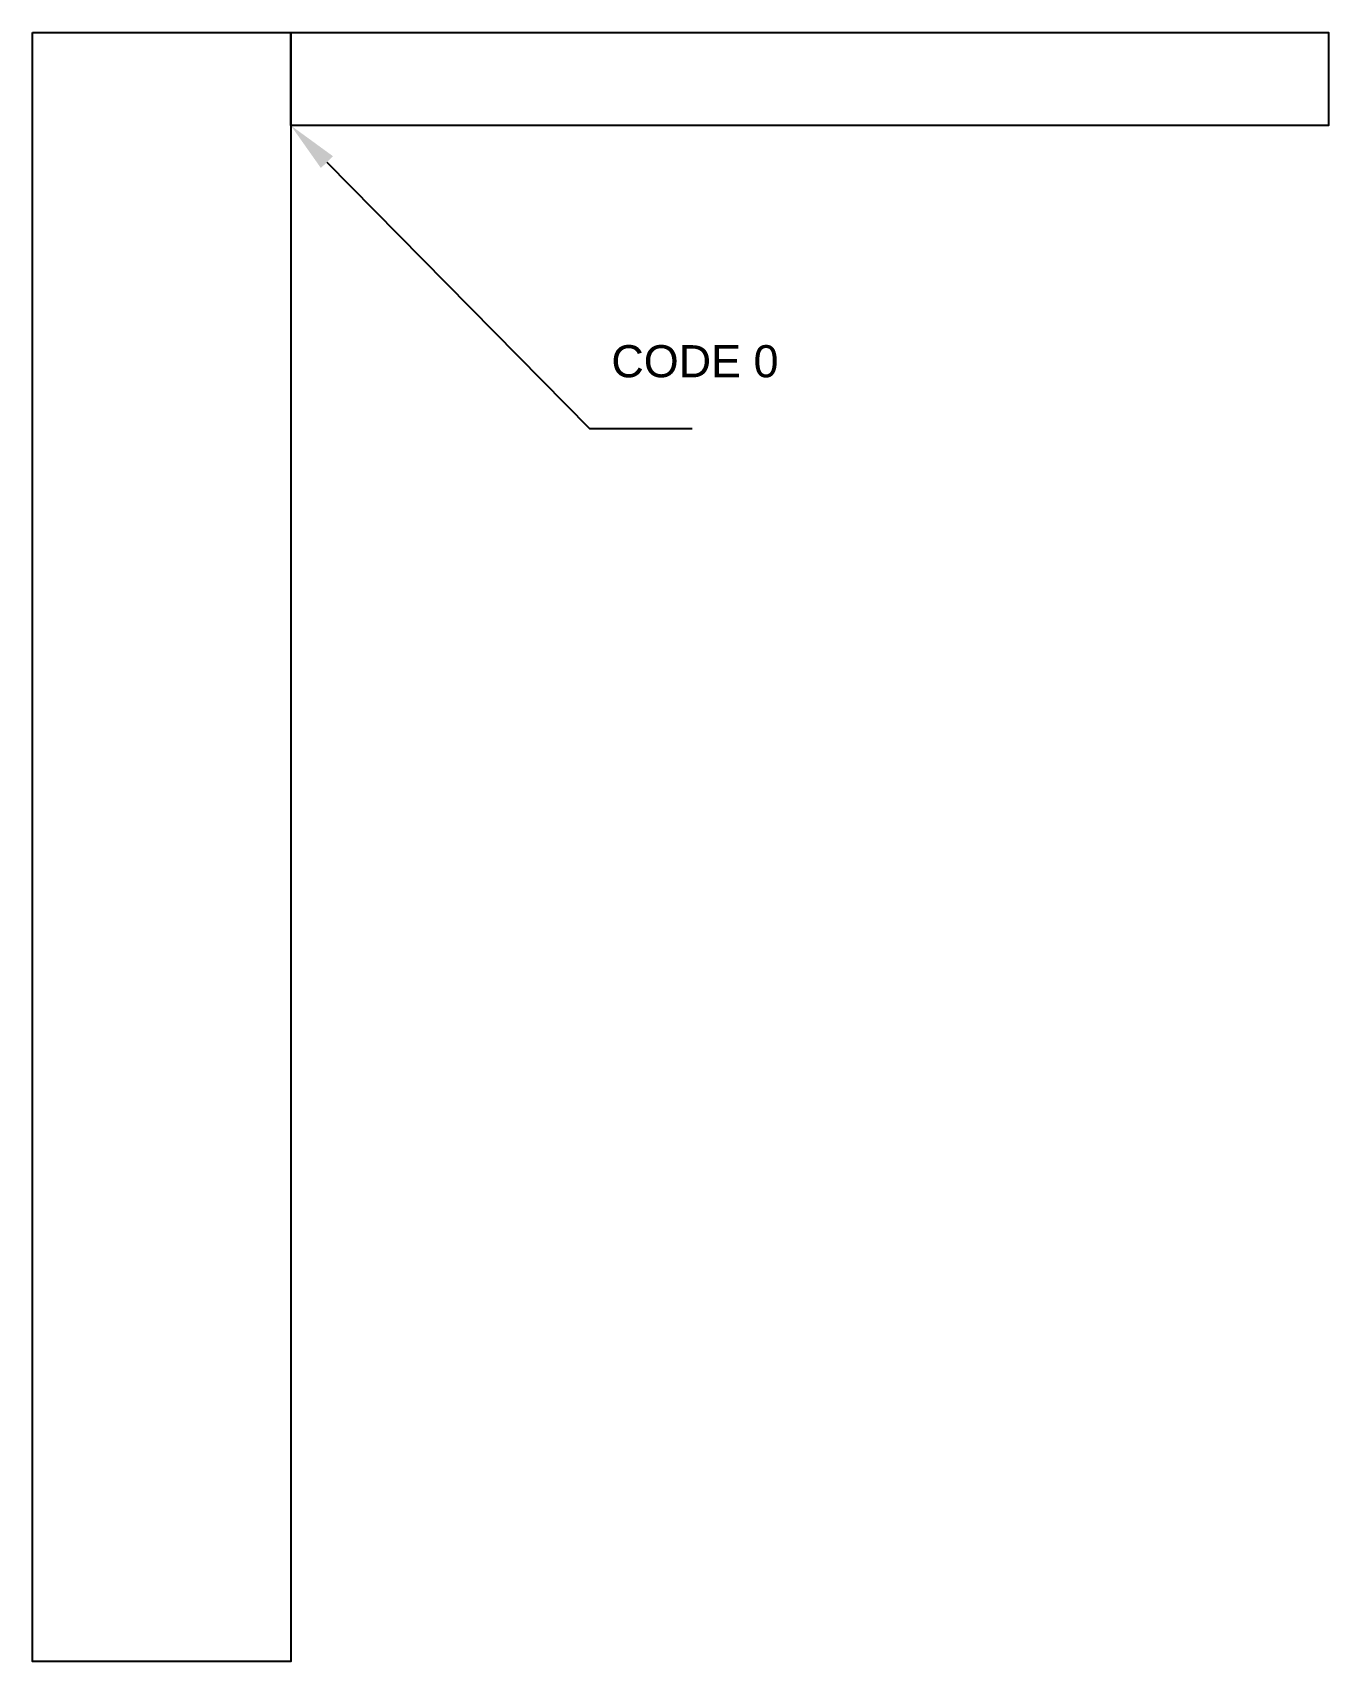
# Paper-space layout 'Layout1' of a CAD drawing. Header units: millimetres. Extents: x 44 to 144, y 32 to 158.
import ezdxf
from ezdxf import colors
from ezdxf.entities.mleader import LeaderData, LeaderLine
from ezdxf.math import Vec2, Vec3

# ---------------------------------------------------------------- set-up
doc = ezdxf.new("R2010")
doc.units = ezdxf.units.MM
doc.styles.get("Standard").update_dxf_attribs({"font": 'arial.ttf'})

# ---------------------------------------------------------------- blocks, each defined once
blk = doc.blocks.new('CONNECTION CODE B')
blk.add_attdef('CONNECTION_CODE', (24.93, -19.59), '', height=2.5)
ml = blk.add_multileader_mtext('Standard')
ml.set_content('', color=256)
ml.set_leader_properties()
ml.build(insert=Vec2(0, 0))
ctx = ml.context
ctx.base_point = Vec3(31.22, -23.58)
notes = []
notes.append((ctx, [(0, (1, 1, 0), (23.22, -23.58), (1, 0), 8, [(0, [(0, 0)], 0, [])])]))
ctx.mtext.insert, ctx.mtext.flow_direction = Vec3(33.22, -21.58), 5
for ctx, leaders in notes:
    for number, flags, end, landing, length, lines in leaders:
        leader = LeaderData()
        leader.index, (leader.has_last_leader_line, leader.has_dogleg_vector, leader.attachment_direction) = number, flags
        leader.last_leader_point, leader.dogleg_vector, leader.dogleg_length = Vec3(end), Vec3(landing), length
        for number, points, colour, breaks in lines:
            line = LeaderLine()
            line.index, line.vertices, line.color, line.breaks = number, Vec3.list(points), colors.encode_raw_color(colour), breaks
            leader.lines.append(line)
        ctx.leaders.append(leader)

psp = doc.layouts.get("Layout1")

# ---------------------------------------------------------------- linework, layer by layer
for points in [[(43.67, 158.46), (63.76, 158.46), (63.76, 31.73), (43.67, 31.73)], [(63.76, 158.46), (144.46, 158.46), (144.46, 151.23), (63.76, 151.23)]]:
    psp.add_lwpolyline(points, close=True)

# ---------------------------------------------------------------- block references
psp.add_blockref('CONNECTION CODE B', (63.76, 151.23)).add_auto_attribs({'CONNECTION_CODE': 'CODE 0'})

doc.saveas('drawing.dxf')
